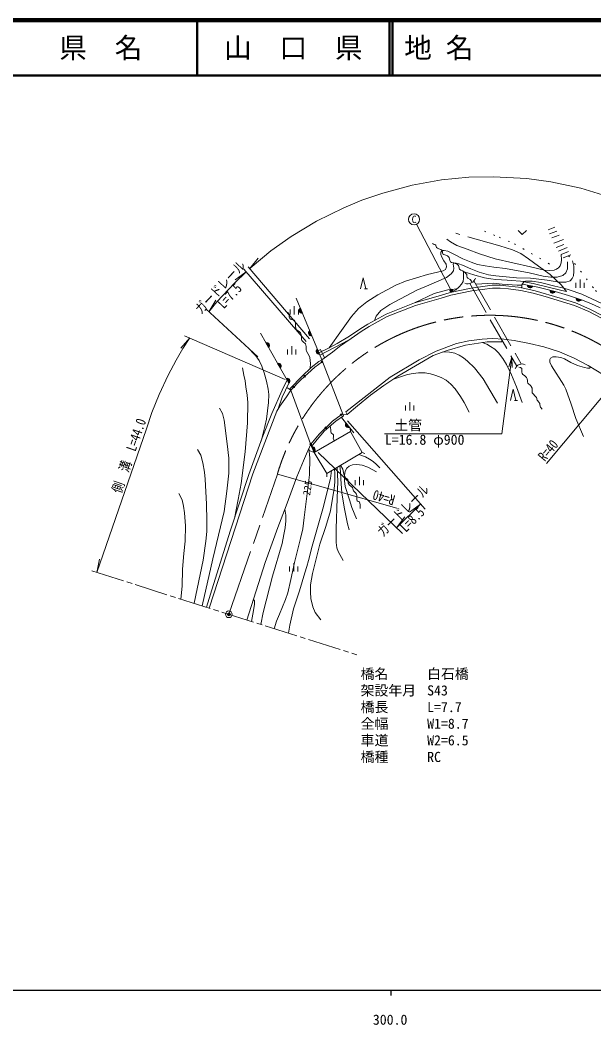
# Model space of a CAD drawing. Units: millimetres at full size, sheet at 1:1000; details may follow other scales. Extents: x 40000 to 680000, y 20000 to 380000.
# Drawn here: x 301069 to 404619, y 198715 to 380000 of the extents above; entities that cross this region are included whole.
import ezdxf
from ezdxf.enums import TextEntityAlignment as Align

# ---------------------------------------------------------------- set-up
doc = ezdxf.new("R2010")
doc.units = ezdxf.units.MM
doc.header["$LTSCALE"] = 1000
doc.header["$PDMODE"] = 32
doc.header["$PDSIZE"] = 500
for name, pattern in [('CHAIN', [18.5, 12, -1.5, 3.5, -1.5]), ('DASHED', [7.5, 6, -1.5]), ('DOTTED', [1.75, 0.25, -1.5])]:
    doc.linetypes.add(name, pattern=pattern)
for name, color, linetype, lineweight in [('M-BGD', 7, 'Continuous', 13), ('M-BMK', 2, 'Continuous', 13), ('M-BMK-SRVR', 3, 'Continuous', 13), ('M-STR-HTXT', 7, 'Continuous', 13), ('M-STR-STR1', 1, 'Continuous', 13), ('M-STR-STRC', 7, 'Continuous', 13), ('M-TTL', 2, 'Continuous', 140), ('M-TTL-BAND', 7, 'Continuous', 25), ('M-TTL-LINE', 7, 'Continuous', 50)]:
    doc.layers.add(name, color=color, linetype=linetype, lineweight=lineweight)
doc.layers.add('M-OTRS', color=6, linetype='Continuous')
doc.layers.add('M-TTL-TXT', color=7, linetype='Continuous')
doc.styles.add('ＭＳ ゴシック', font='')
doc.styles.get('ＭＳ ゴシック').set_extended_font_data('MS Gothic')

# ---------------------------------------------------------------- blocks, each defined once
blk = doc.blocks.new('open_arrow')
at = {"color": 0, "linetype": 'Continuous', "lineweight": -2}
blk.add_lwpolyline([(7.5, 1.25), (0, 0), (7.5, -1.25)], dxfattribs=at)

msp = doc.modelspace()

# ---------------------------------------------------------------- hatches: boundary and pattern name
at = {"layer": 'M-BGD'}
for points in [[(393600, 332002, -0.82183), (392628, 332192)], [(397641, 331022, -0.82183), (396681, 331268)], [(402352, 329554, -0.82183), (401409, 329858)], [(352026, 327130, -0.82183), (351647, 328045)], [(353721, 323039, -0.82183), (353342, 323954)], [(345423, 321788, -0.82183), (345914, 320928)], [(355099, 319714, -0.82183), (354719, 320629)], [(347549, 318063, -0.82183), (348040, 317203)], [(355408, 318360, -0.41421), (355558, 318510, -0.41421), (355708, 318360, -1)], [(352287, 315745, -0.41421), (352437, 315895, -0.41421), (352587, 315745, -1)], [(349092, 315360, -0.82183), (349583, 314500)], [(350283, 313795, -0.41421), (350433, 313945, -0.41421), (350583, 313795, -1)], [(358859, 308810, -0.41421), (359009, 308960, -0.41421), (359159, 308810, -1)], [(356081, 306446, -0.41421), (356231, 306596, -0.41421), (356381, 306446, -1)], [(360531, 306524, -0.82183), (359903, 307290)], [(353376, 303483, -0.41421), (353526, 303633, -0.41421), (353676, 303483, -1)], [(353716, 302981, -0.82183), (354093, 302065)]]:
    msp.add_hatch(color=256, dxfattribs=at).paths.add_polyline_path(points)
at = {"layer": 'M-STR-HTXT'}
msp.add_hatch(color=256, dxfattribs=at).paths.add_polyline_path([(378961, 331464, -1), (378807, 330988, -0.41421), (378646, 331303, -0.41421)])

# ---------------------------------------------------------------- linework, layer by layer
at = {"layer": 'M-BGD'}
for p, q in [((396345, 342142), (397559, 342620)), ((396632, 341423), (397937, 341937)), ((397051, 340691), (398345, 341200)), ((397383, 339737), (399153, 340434)), ((397822, 338993), (399209, 339539)), ((398211, 338334), (399796, 338958)), ((398729, 337723), (400053, 338244)), ((399093, 337104), (400435, 337632)), ((393600, 332002), (392628, 332192)), ((401362, 331714), (401362, 332614)), ((402112, 331714), (402112, 333214)), ((402862, 331714), (402862, 332614)), ((363235, 331486), (363735, 331486)), ((397641, 331022), (396681, 331268)), ((350553, 326909), (350553, 328409)), ((350905, 329836), (355519, 318699)), ((402352, 329554), (401409, 329858)), ((349803, 326909), (349803, 327809)), ((351303, 326909), (351303, 327809)), ((352026, 327130), (351647, 328045)), ((344435, 323517), (349595, 314479)), ((353721, 323039), (353342, 323954)), ((345423, 321788), (345914, 320928)), ((350084, 319667), (350084, 321167)), ((355169, 319543), (360356, 322256)), ((387983, 321944), (388003, 322460)), ((349334, 319667), (349334, 320567)), ((350834, 319667), (350834, 320567)), ((355099, 319714), (354719, 320629)), ((347549, 318063), (348040, 317203)), ((349092, 315360), (349583, 314500)), ((349900, 313259), (349211, 313686)), ((370625, 309592), (370625, 310492)), ((371375, 309592), (371375, 311092)), ((372125, 309592), (372125, 310492)), ((390306, 311386), (390806, 311386)), ((361318, 305565), (359052, 308328)), ((359373, 308792), (360085, 308834)), ((359856, 309312), (360085, 308834)), ((360531, 306524), (359903, 307290)), ((354129, 301978), (360700, 305760)), ((360700, 305760), (360619, 306329)), ((353680, 303068), (354129, 301978)), ((353716, 302981), (354093, 302065)), ((353230, 302376), (354129, 301978)), ((362791, 301971), (356401, 298222)), ((363269, 301820), (362791, 301971)), ((356427, 297621), (356401, 298222)), ((362301, 296092), (362301, 297592)), ((361551, 296092), (361551, 296992)), ((363051, 296092), (363051, 296992)), ((349715, 280500), (349715, 281400)), ((350465, 280500), (350465, 282000)), ((351215, 280500), (351215, 281400))]:
    msp.add_line(p, q, dxfattribs=at)
at = {"layer": 'M-BGD', "linetype": 'DASHED'}
for p, q in [((382203, 332461), (390701, 317567)), ((382963, 332944), (391516, 317955)), ((360700, 305760), (362791, 301971)), ((356401, 298222), (354129, 301978))]:
    msp.add_line(p, q, dxfattribs=at)
msp.add_lwpolyline([(391983, 332764), (393673, 332462), (398857, 331242), (399659, 331015), (398694, 332240), (396752, 334085), (394627, 335612), (392819, 336956), (391415, 337901), (389899, 338527), (387655, 339246), (379702, 341544)], dxfattribs=at)
at = {"layer": 'M-BGD', "linetype": 'DOTTED'}
for points in [[(384857, 341911), (387536, 340826), (390268, 339635), (396373, 336141), (397879, 335057)], [(400059, 337484), (404393, 331894), (404917, 331209), (409361, 327699), (411001, 326171), (412467, 325034), (413635, 324285), (415773, 322823), (418298, 320957), (419946, 319797), (420507, 319505), (420966, 319354), (421554, 319241), (424016, 319299), (425012, 319362), (426610, 319437), (427787, 319600), (428746, 320090), (429826, 320519)]]:
    msp.add_lwpolyline(points, dxfattribs=at)
at = {"layer": 'M-BGD'}
for points in [[(390944, 342018), (391694, 341318), (392444, 342018)], [(375499, 339724), (375692, 339574), (375904, 339508), (376075, 339379), (376133, 339097), (376214, 338972), (376399, 338833), (376654, 338757), (377020, 338596), (377152, 338479), (377276, 338248), (377276, 338024), (377417, 337727), (377716, 337627), (378227, 337477), (378480, 337194), (378640, 336643), (378765, 336402), (378936, 336265), (379152, 336200), (379352, 336198), (380011, 335904), (380213, 335731), (380379, 335092), (380581, 334900), (380879, 334760), (381359, 334450), (381527, 334268), (381659, 334075), (381696, 333821), (381773, 333578), (381850, 333460), (382309, 333211), (382557, 332881), (382655, 332663)], [(398729, 337723), (398779, 336762), (398715, 336177), (398530, 335650), (398211, 335287), (397879, 335057), (397434, 334903), (396626, 334847), (395709, 334903), (393206, 335500), (386793, 336946), (383950, 337826), (381768, 338678), (379863, 339358), (378766, 339976), (378088, 340501)], [(356834, 320892), (359040, 323969), (360889, 326542), (362138, 327954), (363638, 329173), (365604, 330435), (368876, 332160), (370629, 332885), (372575, 333494), (374607, 334109), (377388, 334749), (377846, 335010), (378016, 335460), (377931, 335959), (377529, 336568), (377169, 337219), (377009, 337717), (377009, 338147), (377255, 338448), (377611, 338448), (378269, 338294), (379227, 337852), (380982, 336907), (382456, 336319), (383628, 335935), (384982, 335694), (386580, 335444), (388664, 335177), (392962, 334401), (395451, 333822), (396871, 333641), (398009, 333641), (398986, 333903), (399570, 334396), (399841, 335111), (399841, 336389)], [(365036, 325804), (365321, 326597), (366196, 327633), (367767, 328669), (372686, 331263), (374845, 332162), (378036, 333573), (378859, 334244), (379266, 334752), (379325, 335258), (379247, 335974), (379352, 336198), (379740, 336150), (380260, 336006), (380880, 335766), (382380, 335095), (383909, 334548), (385590, 334057), (386910, 333831), (390678, 333508), (393163, 333410), (396160, 333054), (398353, 332746), (399547, 332695), (400305, 332938), (400681, 333367), (400912, 333881), (401014, 334619), (400973, 335609), (400734, 336590)], [(378709, 330846), (379702, 331349), (380327, 331849), (380726, 332344), (381007, 332855), (381077, 333418), (381077, 334546), (381176, 334607), (381990, 334313), (383146, 334003), (384899, 333524), (385993, 333292), (386945, 333188), (388965, 333108), (392157, 332849)], [(354986, 319985), (356834, 320892), (358295, 321672), (360521, 322992), (362376, 324267), (363836, 325139), (367115, 326956), (372235, 328964), (376909, 330325), (378709, 330846), (382479, 331634), (386259, 332149), (387730, 332149), (389263, 332020), (391531, 331731), (391587, 331718)], [(362485, 331486), (362985, 333486), (363485, 331486)], [(383291, 332370), (386515, 332517), (388081, 332339), (390747, 332156), (391620, 332171)], [(391587, 331718), (391597, 331980), (391628, 332235), (391983, 332764), (392255, 332896), (393480, 332873), (394996, 332658), (397592, 331975), (399177, 331627)], [(391718, 332370), (394509, 331825), (397642, 331022), (400061, 330291), (402408, 329536), (404079, 328874), (405723, 328075)], [(355519, 318699), (357422, 320092), (358734, 321083), (360810, 322583), (362646, 323846), (364086, 324705), (367329, 326503), (372397, 328491), (377048, 329845), (378830, 330361), (382564, 331141), (386293, 331649), (387709, 331649), (389210, 331522), (391444, 331238), (393669, 330736), (395840, 330153), (401137, 328507), (403675, 327398), (405863, 326289)], [(372235, 328964), (375803, 330660), (378250, 331313), (379922, 331525)], [(398554, 329833), (393999, 331137), (391587, 331718)], [(448188, 305061), (443586, 306908), (434612, 310770), (426881, 314763), (423464, 316940), (420167, 319331), (416571, 321964), (410284, 326409), (406044, 328850), (402463, 330539), (400133, 331363), (399177, 331627)], [(398554, 329833), (401311, 328976), (403888, 327851), (406100, 326729)], [(349092, 327425), (349476, 327181), (349619, 326859), (349637, 326479), (349733, 326192), (349997, 326001), (350501, 325836), (350725, 325582), (350791, 325277), (350791, 324735), (350886, 324206), (351114, 324027), (351459, 323843), (351647, 323557), (351835, 323062), (351839, 322719), (351839, 322295), (351897, 322189), (352162, 321967), (352560, 321570), (352711, 321097), (352686, 320527), (352759, 320260), (353261, 319457), (353363, 319147), (353484, 318025), (353409, 317190)], [(429193, 296302), (413872, 310447), (411082, 312706), (408832, 314436), (406378, 316028), (403601, 317680), (401062, 319022), (398418, 320141), (395609, 321022), (392998, 321681), (390214, 322196), (388388, 322445), (386241, 322528), (384474, 322457), (382038, 322124), (379849, 321629), (376161, 320299), (373107, 318730), (367825, 315605), (359856, 309312)], [(360085, 308834), (361929, 310416), (364317, 312335), (366687, 314061), (369210, 315758), (375635, 319506), (378126, 320414), (381446, 321361), (385332, 321946), (387431, 321946), (387983, 321944)], [(384450, 321813), (385276, 321535), (385972, 321141), (386714, 320622), (387384, 319981), (388186, 318968), (388863, 317871), (389744, 316010), (390665, 313810), (391649, 311004)], [(342744, 320263), (343583, 319424), (344227, 318579), (344678, 317583), (345102, 316342), (345525, 314844), (345840, 313438), (345928, 312426), (345902, 310980), (345710, 309497), (345524, 308026), (345228, 306648), (344551, 304005)], [(354840, 320338), (355257, 320549), (356000, 319051)], [(377322, 320121), (378561, 320078), (379509, 319890), (380313, 319557), (381073, 319073), (381826, 318465), (383047, 317249), (384627, 315248), (387230, 310870)], [(404049, 317414), (403802, 317221), (403458, 317221), (402937, 317293), (401669, 317697), (400461, 318223), (399300, 318859), (398626, 319133), (397799, 319259), (397192, 319259), (396803, 319032), (396639, 318749), (396639, 318292), (396985, 317599), (399221, 314144), (399570, 313429), (400532, 310730), (401339, 308114), (402744, 304893)], [(341185, 317281), (341461, 315926), (341664, 314898), (341830, 313813), (342064, 312331), (342163, 311031), (342116, 307351), (341701, 302126), (340984, 296408), (340438, 293536), (339734, 290068)], [(349900, 313259), (351738, 315112), (354263, 317401), (355558, 318360)], [(391088, 317400), (391362, 317328), (391584, 317149), (391603, 316900), (391603, 316482), (391667, 316234), (391780, 316078), (392082, 315856), (392479, 315534), (392592, 315297), (392640, 314990), (392662, 314714), (392709, 314505), (393229, 313985), (393319, 313893), (393486, 313567), (393486, 313406), (393465, 312937), (393484, 312769), (393536, 312672), (394115, 312048), (394243, 311905), (394295, 311745), (394317, 311606), (394361, 311436), (394754, 310978), (394814, 310893), (394867, 310812), (394889, 310724), (394910, 310313), (394974, 310141), (395285, 309809)], [(368441, 315241), (371004, 316065), (372005, 316251), (372961, 316336), (374166, 316336), (375140, 316166), (376096, 315904), (377067, 315529), (377939, 315033), (378796, 314311), (379571, 313493), (380556, 312105), (381212, 311010), (382096, 309278)], [(334715, 274068), (335668, 277231), (339030, 287945), (342374, 298041), (344772, 304610), (346507, 309023), (348352, 313235), (349236, 315108)], [(347664, 309872), (348370, 311952), (349595, 314479)], [(335191, 273917), (343061, 298113), (347401, 309430), (347960, 310371), (349127, 312017), (349900, 313259)], [(389556, 311386), (390056, 313386), (390556, 311386)], [(337082, 309986), (337584, 309050), (337890, 307801), (338448, 303525), (338709, 300968), (338709, 298272), (338400, 294999), (337877, 291324), (335859, 282807), (333915, 274322)], [(359009, 308810), (357468, 307650), (355050, 305296), (353526, 303483)], [(357049, 306778), (357122, 306047), (357122, 305660), (357216, 305521), (357642, 305168), (357642, 304783), (357544, 304551), (357695, 304260), (357749, 304062)], [(353526, 303483), (352724, 301761), (352218, 300465), (351019, 297571), (349055, 292345), (347607, 288447), (345310, 282159), (342012, 271755)], [(353199, 302782), (353334, 301004), (353323, 297969), (352313, 290238), (352121, 288243), (351685, 286448), (350611, 282164), (349930, 279069), (349370, 276639), (348962, 275460), (347875, 272848), (347354, 271570), (346920, 270200)], [(332453, 274785), (333008, 277387), (334102, 282547), (334579, 285965), (334752, 287719), (334752, 289689), (334728, 292653), (334468, 297185), (334335, 298410), (334068, 300130), (333669, 301529), (333067, 302553)], [(365969, 299192), (365391, 299824), (364773, 300381), (364126, 300807), (363377, 301206), (362185, 301616)], [(358285, 299327), (358397, 296742), (358305, 293747), (358110, 288194), (358102, 285723), (358217, 284815), (358439, 284104), (359367, 282510)], [(358741, 299595), (358905, 298485), (358977, 297164), (359160, 294726), (359569, 292140), (360146, 289144), (360471, 288051)], [(358888, 299681), (359338, 298992), (359475, 298086), (359811, 297413), (360185, 297128), (360272, 296828), (360272, 296446), (360496, 296068), (361054, 295671), (361141, 295426), (361230, 295056), (361626, 294712), (361798, 294497), (361843, 294201), (361843, 293943), (361815, 293373), (361896, 293242), (362093, 293130), (362321, 293067), (362463, 292522), (362463, 291904)], [(361790, 290039), (360935, 292053), (360530, 293447), (359725, 295863), (359613, 296851), (359613, 297866), (359741, 298631), (360060, 299161), (360467, 299540), (361056, 299743), (361841, 299831), (362817, 299682), (363819, 299351), (365413, 298528)], [(349504, 269380), (349757, 270849), (350432, 273796), (351491, 277044), (352458, 280252), (352814, 281405), (353099, 282521), (353788, 285099), (355692, 291804), (357088, 297274), (357256, 298724)], [(357827, 299059), (357844, 298172), (357844, 296635), (357740, 295493), (357062, 291459), (356233, 288637), (355175, 285437), (353860, 280166), (353493, 278090), (353446, 276800), (353538, 275619), (353902, 274129), (354335, 273135), (355336, 271823)], [(329745, 294565), (330300, 293444), (330573, 292328), (330752, 291107), (330918, 288753), (330877, 286004), (330611, 283768), (330383, 280945), (330302, 277871), (330090, 275534)], [(344488, 270970), (344913, 273131), (346640, 279696), (348384, 285572), (348654, 287178), (348912, 288374), (349007, 289652), (349007, 290690), (348850, 291793)], [(343193, 275480), (343355, 275254), (343355, 274625), (343205, 273469), (342839, 271493)]]:
    msp.add_lwpolyline(points, dxfattribs=at)
for centre in [(355558, 318360), (352437, 315745), (350433, 313795), (359009, 308810), (356231, 306446), (353526, 303483)]:
    msp.add_circle(centre, 150, dxfattribs=at)
for centre, radius, start, end in [((381849, 333857), 1440, 249.4417, 343.89031), ((393133, 332193), 505, 180.12063, 337.77882), ((397185, 331240), 505, 176.79345, 334.45164), ((401910, 329799), 505, 173.3409, 330.99909), ((351927, 327625), 505, 123.67359, 281.33178), ((353622, 323534), 505, 123.67359, 281.33178), ((345583, 321309), 505, 310.89125, 108.54944), ((354999, 320209), 505, 123.67359, 281.33178), ((347710, 317584), 505, 310.89125, 108.54944), ((391600, 316727), 1231, 61.04435, 163.12549), ((349253, 314882), 505, 310.89125, 108.54944), ((360293, 306969), 505, 140.52501, 298.1832), ((353814, 302486), 505, 303.53784, 101.19603)]:
    msp.add_arc(centre, radius, start, end, dxfattribs=at)
at = {"layer": 'M-BMK', "linetype": 'CHAIN'}
msp.add_line((338745, 272791), (347503, 298101), dxfattribs=at)
at = {"layer": 'M-BMK'}
for p, q in [((314030, 280625), (319749, 278812)), ((320321, 278631), (321275, 278328)), ((321847, 278147), (327566, 276334)), ((328138, 276153), (329091, 275851)), ((329663, 275669), (335383, 273857)), ((335955, 273675), (336908, 273373)), ((337480, 273192), (343200, 271379)), ((343772, 271198), (344725, 270895)), ((345297, 270714), (351016, 268901)), ((351588, 268720), (352542, 268418)), ((353113, 268236), (358833, 266423)), ((359405, 266242), (360358, 265940)), ((360930, 265759), (361860, 265464))]:
    msp.add_line(p, q, dxfattribs=at)
at = {"layer": 'M-BMK', "linetype": 'CHAIN'}
msp.add_arc((385857, 286746), 40000, 51.108, 163.50856, dxfattribs=at)
at = {"layer": 'M-BMK-SRVR'}
msp.add_circle((338745, 272791), 600, dxfattribs=at)
at = {"layer": 'M-OTRS'}
msp.add_point((338745, 272791), dxfattribs=at)
at = {"layer": 'M-STR-HTXT'}
for p, q in [((378884, 331226), (372633, 343164)), ((353270, 322477), (342229, 335490)), ((342510, 335159), (344048, 337073)), ((341894, 334581), (339889, 333165)), ((352707, 322027), (341473, 335070)), ((335152, 327373), (336418, 329476)), ((344000, 319264), (334562, 327914)), ((330767, 323050), (348908, 315165)), ((331687, 322650), (330082, 320792)), ((396072, 300008), (410971, 317879)), ((360143, 307674), (374167, 291736)), ((354850, 301985), (370070, 287380)), ((369029, 291922), (347503, 298101)), ((369008, 288399), (373327, 292691)), ((373327, 292691), (371361, 291220)), ((369008, 288399), (370491, 290355)), ((314905, 280347), (315377, 282757))]:
    msp.add_line(p, q, dxfattribs=at)
for points in [[(342510, 335159), (342942, 335565), (346339, 338353), (349996, 340959), (354551, 343711), (359471, 346149), (362717, 347487), (366519, 348803), (371813, 350211), (377124, 351157), (382029, 351633), (386517, 351743), (392509, 351405), (396821, 350815), (402234, 349649), (406179, 348488)], [(335152, 327373), (336589, 329144), (339802, 332615), (341894, 334581)], [(314905, 280347), (323877, 306276), (324861, 309208), (326149, 312436), (327769, 315913), (329237, 318671), (330447, 320728), (331687, 322650)], [(389790, 319162), (387997, 305334), (366849, 305334)]]:
    msp.add_lwpolyline(points, dxfattribs=at)
msp.add_circle((378884, 331226), 250, dxfattribs=at)
at = {"layer": 'M-STR-STR1'}
for p, q in [((355519, 318699), (359447, 308602)), ((349804, 313518), (353680, 303068))]:
    msp.add_line(p, q, dxfattribs=at)
for points in [[(349804, 313518), (351943, 315781), (353572, 317347), (354966, 318380), (355519, 318699)], [(359447, 308602), (358069, 307645), (356029, 305911), (354652, 304351), (353680, 303068)]]:
    msp.add_lwpolyline(points, dxfattribs=at)
at = {"layer": 'M-STR-STRC'}
msp.add_circle((372169, 344050), 1000, dxfattribs=at)
at = {"layer": 'M-TTL'}
msp.add_line((680000, 380000), (40000, 380000), dxfattribs=at)
at = {"layer": 'M-TTL-BAND'}
for p, q in [((40000, 205000), (579000, 205000)), ((368000, 205000), (368000, 204000))]:
    msp.add_line(p, q, dxfattribs=at)
at = {"layer": 'M-TTL-LINE'}
for p, q in [((333000, 380000), (333000, 370000)), ((367750, 380000), (367750, 370000)), ((368250, 380000), (368250, 370000)), ((40000, 370000), (680000, 370000))]:
    msp.add_line(p, q, dxfattribs=at)

# ---------------------------------------------------------------- block references
at = {"layer": 'M-STR-HTXT', "xscale": 240, "yscale": 240, "rotation": 262.6}
msp.add_blockref('open_arrow', (389790, 319162), dxfattribs=at)

# ---------------------------------------------------------------- texts
at = {"layer": 'M-BGD', "style": 'ＭＳ ゴシック'}
msp.add_text('225', height=1320, rotation=80.984, dxfattribs=at).set_placement((352946, 295598), align=Align.MIDDLE_CENTER)
at = {"layer": 'M-STR-HTXT', "style": 'ＭＳ ゴシック', "width": 0.8}
for s, rotation, p in [('ガードレール', 47.201, (338233, 330844)), ('側\u3000溝\u3000L=44.0', 70.913, (322079, 300923)), ('ガードレール', 44.822, (371204, 290509))]:
    msp.add_text(s, height=1833, rotation=rotation, dxfattribs=at).set_placement(p, align=Align.BOTTOM_CENTER)
for s, rotation, p in [('L=7.5', 47.201, (338195, 330879)), ('L=8.5', 44.822, (371167, 290545))]:
    msp.add_text(s, height=1833, rotation=rotation, dxfattribs=at).set_placement(p, align=Align.TOP_CENTER)
at = {"layer": 'M-STR-HTXT', "style": 'ＭＳ ゴシック'}
msp.add_text('土管\u3000\u3000\u3000\u3000\u3000', height=1833, dxfattribs=at).set_placement((386097, 305434), align=Align.BOTTOM_RIGHT)
for s, p in [('L=16.8 φ900', (366896, 302834)), ('橋名', (362524, 260598)), ('白石橋', (374524, 260598)), ('架設年月', (362524, 257598)), ('S43', (374524, 257598)), ('橋長', (362524, 254598)), ('L=7.7', (374524, 254598)), ('全幅', (362524, 251598)), ('W1=8.7', (374524, 251598)), ('車道', (362524, 248598)), ('W2=6.5', (374524, 248598)), ('橋種', (362524, 245598)), ('RC', (374524, 245598))]:
    msp.add_text(s, height=1833, dxfattribs=at).set_placement(p, align=Align.BOTTOM_LEFT)
at = {"layer": 'M-STR-HTXT', "style": 'ＭＳ ゴシック', "width": 0.8}
msp.add_text('R=40', height=1833, rotation=50.181, dxfattribs=at).set_placement((396192, 299908), align=Align.BOTTOM_LEFT)
msp.add_text('R=40', height=1833, rotation=163.984, dxfattribs=at).set_placement((368379, 292421), align=Align.TOP_LEFT)
at = {"layer": 'M-STR-STRC', "style": 'ＭＳ ゴシック'}
msp.add_text('C', height=1320, dxfattribs=at).set_placement((372169, 344050), align=Align.MIDDLE_CENTER)
at = {"layer": 'M-TTL-BAND', "style": 'ＭＳ ゴシック'}
msp.add_text('300.0', height=1833, dxfattribs=at).set_placement((367844, 198195), align=Align.BOTTOM_CENTER)
at = {"layer": 'M-TTL-TXT', "style": 'ＭＳ ゴシック'}
for s, p in [('県\u3000名', (315625, 375000)), ('山\u3000口\u3000県', (350375, 375000))]:
    msp.add_text(s, height=3666, dxfattribs=at).set_placement(p, align=Align.MIDDLE_CENTER)
msp.add_text('地 名', height=3666, dxfattribs=at).set_placement((370380, 375000), align=Align.MIDDLE_LEFT)

doc.saveas('drawing.dxf')
